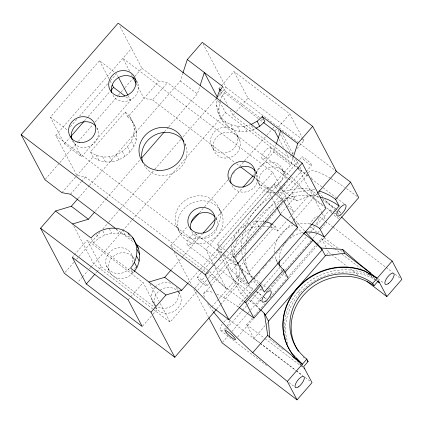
<?xml version="1.0" encoding="UTF-8"?>
<svg xmlns="http://www.w3.org/2000/svg" width="423" height="423" viewBox="0 0 423 423"><rect width="100%" height="100%" fill="white"/><g stroke="black" fill="none" stroke-linecap="round" stroke-linejoin="round"><path stroke-width="0.32" stroke-dasharray="2.12 1.59" d="M239.439 268.166L238.762 280.481L223.793 297.692A87.804 14.007 41 0 0 216.031 293.742M90.453 151.883C115.696 170.485 150.905 134.012 125.182 111.958L90.453 151.883L93.092 156.891C114.533 173.647 148.647 145.887 132.743 122.152M216.253 105.036L218.892 110.043L220.224 116.33L217.586 111.323L216.253 105.036L216.708 98.511M218.892 110.043L219.347 103.519L219.949 101.795M234.326 258.553L232.856 255.772L231.524 249.485L231.799 245.573M259.971 226.247C245.821 227.162 233.337 240.074 234.162 254.493L231.524 249.485M89.496 185.385L180.32 80.978L182.71 73.634M168.814 126.752L197.361 93.943L199.952 85.985M255.973 172.404L273.707 152.021L276.298 144.058M199.059 270.382L290.744 164.981L293.139 157.636M220.15 101.224L221.562 97.205L225.385 91.521L223.037 87.075M248.782 223.296C240.476 226.781 234.046 234.162 231.978 242.961L234.617 247.968M91.294 238.519L93.642 242.971L133.176 273.047L133.869 272.015M128.158 95.714L130.612 100.357L81.507 156.806L64.465 143.841L50.385 117.134L99.49 60.69L114.982 72.476M207.957 270.16L85.472 176.983L76.923 175.476L55.804 135.418L131.854 47.995M70.44 126.636L76.901 119.207M79.487 116.235L107.913 83.553M110.498 80.582L116.531 73.65L118.059 76.552M64.465 143.841L69.631 137.903M84.277 121.068L87.725 117.102M88.153 116.611L110.123 91.357M45.346 179.225L77.827 141.89M78.26 141.388L92.552 124.959M95.149 121.972L118.102 95.587M118.535 95.09L120.703 92.6M121.137 92.103L124.6 88.121M125.034 87.619L132.827 78.662M134.995 76.172L141.922 68.203L119.683 26.025M61.954 192.687L93.092 156.891M135.381 127.159L132.346 121.538L127.825 116.965L158.963 81.168L167.513 82.675L291.05 176.65M70.504 194.194L81.195 181.901M81.623 181.409L85.472 176.983M136.338 83.865L143.994 98.379L152.544 99.886L167.513 82.675M78.25 198.308L89.063 185.882M95.291 211.273L106.104 198.842M106.538 198.345L140.272 159.566M164.489 131.727L168.386 127.249M72.248 257.295L73.962 255.328M74.39 254.836L87.223 240.084L143.117 282.606L155.971 306.992M218.961 88.64L233.935 71.429L289.829 113.951L302.683 138.337M65.211 272.28L73.882 262.313M76.484 259.325L78.652 256.83M79.085 256.333L100.759 231.418M102.921 228.928L108.558 222.45M108.991 221.953L119.831 209.491M120.264 208.994L154.506 169.628M154.94 169.131L180.949 139.236M183.117 136.74L216.058 98.871M218.226 96.381L226.03 87.408L203.183 44.077M78.747 281.232L82.168 277.298M82.596 276.806L87.73 270.905M89.438 268.938L90.723 267.463M91.151 266.971L131.854 220.182M132.288 219.685L225.459 112.576L219.643 101.546M95.741 273.184L96.597 272.2M97.026 271.709L101.303 266.791L87.223 240.084M291.505 154.918L288.941 157.869L233.041 115.347L234.754 113.38M236.468 111.413L248.015 98.136L233.935 71.429M172.653 249.084L170.807 245.594L187.696 226.178M199.392 212.737L204.156 207.259M204.589 206.762L228.838 178.887M229.271 178.39L230.138 177.396M233.602 173.409L234.469 172.415M239.661 166.44L243.992 161.464M244.425 160.967L266.511 135.577M266.945 135.08L272.576 128.608M273.004 128.111L273.871 127.117M128.143 299.817L130.284 297.358M130.712 296.867L143.117 282.606M275.288 130.67L276.568 129.195M278.281 127.228L289.829 113.951M171.638 269.351L181.583 257.914M182.017 257.417L202.342 234.051M215.751 218.638L242.564 187.817M253.377 175.386L254.244 174.392M129.607 71.09L122.871 58.316L272.835 172.399L205.763 249.501L213.419 264.015M142.651 326.033L152.492 314.723M152.92 314.231L157.197 309.313L156.277 307.574M291.933 154.427L294.07 151.968M297.068 148.526L303.91 140.658L302.99 138.918M247.994 283.458L231.471 270.889L217.39 244.182L266.49 187.733L274.236 193.623M220.563 255.571L217.221 249.232L274.109 183.836L280.83 188.949M188.246 282.813L198.625 270.879M197.113 277.483L201.01 273.004M201.443 272.507L298.009 161.496M299.743 159.508L301.906 157.018M194.992 288.079L204.832 276.769M205.255 276.277L209.105 271.852M281.311 188.854L276.605 194.263L282.39 200.328M281.739 188.362L291.574 177.052L308.927 195.252L325.451 207.82M153.327 309.372L170.062 322.099L197.361 290.712M197.795 290.215L207.762 278.757M208.195 278.26L301.805 170.654L299.965 167.17M206.969 285.705L208.698 283.717M209.131 283.22L305.702 172.209M306.136 171.712L311.762 165.24M203.775 293.996L227.727 266.458M307.288 175L284.616 201.062A87.804 14.007 41 0 1 293.879 199.593L296.438 200.819L313.617 194.432L319.196 197.916M223.941 254.345L232.729 261.033L234.025 259.548M235.711 257.633L266.781 221.895M267.172 221.467L277.123 210.004M278.81 208.09L284.446 201.581M284.843 201.152L292.171 192.729L311.376 190.181L317.594 194.913M280.888 213.335L294.678 197.483L289.623 195.638L281.348 189.34M231.471 270.889L237.07 264.449M211.918 306.77L243.056 270.974L240.417 265.967L275.146 226.041L272.861 224.756M270.308 227.389L272.079 227.833L277.789 231.048L291.405 215.397M291.828 214.905L308.927 195.252M216.819 308.943L220.288 304.957M220.721 304.46L244.129 277.551M244.563 277.054L290.939 223.735M291.373 223.238L293.107 221.245M293.541 220.748L316.949 193.84M246.63 298.49L240.888 294.122L253.372 279.767M253.805 279.27L260.261 271.846M262.847 268.875L267.151 263.926M269.308 261.451L273.612 256.502M276.198 253.53L280.502 248.581M283.087 245.61L287.391 240.661M289.544 238.186L294.281 232.74M296.433 230.265L297.729 228.78L302.947 232.75M223.793 297.692L237.742 306.405L252.711 289.195L238.762 280.481L236.526 276.23L235.505 261.361M225.787 329.612L226.654 328.613M227.088 328.116L242.242 310.694M242.675 310.196L261.298 288.793M261.731 288.29L279.92 267.384M280.349 266.887L306.765 236.52M308.933 234.03L310.228 232.539M310.662 232.042L314.992 227.061M316.727 225.073L329.718 210.136M222.509 342.323L228.134 335.851M232.031 331.373L247.624 313.454M248.058 312.957L250.22 310.466M250.654 309.969L262.345 296.528M266.241 292.044L284.864 270.641M285.298 270.144L311.28 240.275M313.009 238.281L317.34 233.306M317.773 232.809L320.808 229.324M321.237 228.827L326.868 222.355M260.002 309.684L256.021 305.639L261.192 299.695M269.8 289.797L284.441 272.967M259.669 342.826L253.911 338.442L246.651 324.674L252.277 318.207M254.006 316.219L267.849 300.298M270.017 297.813L316.309 244.594M316.742 244.092L321.501 238.625L334.07 248.185M237.647 336.925L253.234 319.005M289.179 277.689L316.89 245.826M317.324 245.329L323.822 237.863M253.911 338.442L266.458 324.018M266.892 323.521L267.754 322.527M326.598 254.879L328.766 252.394L326.345 247.804M93.642 242.971C103.064 231.984 121.946 229.203 132.584 239.873M217.586 111.323C221.261 121.227 228.875 130.31 239.994 131.368C245.181 131.59 250.633 131.188 255.27 128.661M223.259 121.951L220.621 116.944C227.431 125.848 240.042 128.618 250.331 124.716M252.409 222.202L256.084 221.25L264.121 221.493M263.085 226.22L265.575 226.199L269.715 227.241M232.729 261.033L236.103 262.265M322.543 200.01L335.413 208.798M335.936 209.179L337.506 210.31M339.066 211.437L341.15 212.938M256.37 291.828L262.112 295.968M264.201 297.475L266.289 298.982M237.742 306.405L238.784 307.156M248.015 98.136L301.821 139.067M302.345 139.463L303.91 140.658M226.03 87.408L335.413 170.617M225.385 91.521L260.758 118.435M261.277 118.831L263.36 120.412M221.055 90.231L259.711 119.635M260.23 120.032L262.842 122.02M225.459 112.576L297.099 167.074M297.623 167.471L307.939 175.323M311.005 177.655L312.031 178.432M270.419 147.68L296.639 167.624M297.163 168.021L307.648 176M311.317 178.792L335.962 197.541M336.486 197.938L344.354 203.923M180.32 80.978L197.361 93.943M273.707 152.021L290.744 164.981M322.257 198.461L336.766 209.496M338.775 211.024L341.266 212.922M262.429 158.948L287.598 178.099M288.121 178.495L323.775 205.62M326.921 208.01L332.69 212.399M333.213 212.801L335.836 214.794M141.922 68.203L158.963 81.168M319.571 216.909L324.816 220.896M325.34 221.298L332.679 226.881M333.16 227.14L385.639 267.167M386.12 267.426L392.454 272.354M395.034 274.21L399.751 277.8M152.544 99.886L234.548 162.268M236.653 163.87L239.804 166.271M255.577 178.263L276.076 193.861M274.754 194.02L283.019 200.301M316.822 232.169L310.53 227.378A6.932 2.607 -52.7 0 0 314.231 225.861M324.161 237.752L338.321 248.523M340.415 250.115L342.514 251.711M378.167 278.836L383.936 283.225M334.593 248.581L339.828 252.563M341.921 254.154L360.771 268.494M368.1 274.072L374.905 279.249M375.428 279.645L376.999 280.84M125.964 96.825L130.612 100.357M328.766 252.394L331.383 254.387M331.907 254.783L347.087 266.337M350.228 268.721L358.609 275.098M50.385 117.134L67.426 130.099M217.39 244.182L226.168 250.86M226.68 251.251L234.427 257.147M217.221 249.232L223.423 253.953M195.606 233.808L221.826 253.752M223.92 255.344L238.08 266.115M241.75 268.906L260.103 282.871M260.626 283.267L266.395 287.656M266.918 288.052L269.017 289.649M55.804 135.418L218.675 259.32M219.193 259.711L222.805 262.461M236.526 276.23L253.758 289.343M256.37 291.331L262.635 296.095M263.159 296.491L266.289 298.876M187.616 245.076L213.308 264.624M213.832 265.02L251.061 293.34M253.684 295.333L261.023 300.922M249.237 300.473L256.021 305.639M170.807 245.594L205.943 272.317M206.466 272.719L243.696 301.039M283.22 349.493L269.747 339.246L268.88 337.602M246.651 324.674L264.449 338.215M264.972 338.612L300.055 365.298M300.579 365.694L303.196 367.687M116.24 228.986L134.112 242.585M260.193 343.222L295.793 370.305M296.317 370.707L302.604 375.481M305.221 377.475L310.456 381.456M229.747 320.169L259.632 342.905M260.161 343.302L295.814 370.426M296.338 370.823L302.63 375.613M220.706 330.638L267.373 366.138M288.872 382.492L294.112 386.485M101.303 266.791L157.197 309.313M152.803 308.975L93.716 264.021L73.819 226.284M239.508 265.052L240.417 265.967M242.152 270.059L243.056 270.974M296.872 360.904L301.514 365.599M301.98 366.064L302.91 367.005M287.28 205.462L293.953 212.457L280.793 187.495M209.533 271.36L226.887 289.559L213.726 264.592M232.856 255.772L234.374 258.58M281.602 132.336L293.541 154.977M295.682 159.043L299.664 166.588M311.376 190.181L313.617 194.432M278.059 129.782L279.291 132.108M280.518 134.44L290.342 153.068M292.182 156.563L298.321 168.206M298.627 168.788L321.956 213.039M322.263 213.62L325.641 220.023M279.143 139.289L283.431 147.416M285.573 151.482L288.941 157.869M321.501 238.625L326.043 247.228M282.686 169.845A13.864 12.653 -27.8 0 1 267.125 187.733A13.864 12.653 -27.8 0 1 259.569 167.122A13.864 12.653 -27.8 0 1 282.686 169.845L285.324 174.852M292.171 192.729L296.438 200.819M251.532 125.673L253.589 129.565M272.835 172.399L280.486 186.913M244.208 126.303L246.847 131.31M274.109 183.836L277.451 190.176M277.752 190.752L282.918 200.544M220.494 91.542L227.838 105.475M230.286 110.123L233.041 115.347M237.356 126.361L239.994 131.368M219.511 93.309L221.562 97.205M266.49 187.733L271.392 197.023M271.698 197.604L276.594 206.889M237.012 135.101A13.864 12.653 -27.8 0 1 221.456 152.989A13.864 12.653 -27.8 0 1 213.895 132.378A13.864 12.653 -27.8 0 1 237.012 135.101L239.651 140.113A13.864 12.653 -27.8 0 1 224.095 157.996A13.864 12.653 -27.8 0 1 216.539 137.385A13.864 12.653 -27.8 0 1 239.651 140.113M255.947 171.96L257.121 174.186M230.852 124.727L233.491 129.739M217.586 100.182L219.347 103.519M256.898 179.955L259.542 184.962M225.142 121.517L227.786 126.525M275.146 226.041L277.789 231.048M270.027 223.941L270.905 225.607M271.201 226.168L272.079 227.833M262.937 221.192L263.524 222.308M263.815 222.863L265.575 226.199M298.442 291.278L299.59 293.451M256.084 221.25L258.723 226.257M275.928 259.183L277.467 262.101M211.23 145.211L213.869 150.218M249.639 223.556L251.986 228.002M243.183 226.31L244.357 228.536M244.647 229.092L245.821 231.318M238.012 230.963L239.481 233.745M234.194 236.642L235.955 239.984M236.246 240.539L236.832 241.649M184.925 143.815L185.803 145.486M219.246 208.914A23.106 21.092 -27.8 0 1 193.316 238.725A23.106 21.092 -27.8 0 1 180.721 204.372A23.106 21.092 -27.8 0 1 219.246 208.914L221.885 213.922A23.106 21.092 -27.8 0 1 195.955 243.733A23.106 21.092 -27.8 0 1 183.36 209.38A23.106 21.092 -27.8 0 1 221.885 213.922M244.473 263.455L247.994 270.133M215.825 218.083L216.999 220.309M136.365 80.656L137.835 83.437M131.442 74.575L132.362 76.314M220.864 256.148L240.888 294.122M129.708 116.531L132.346 121.538M99.49 60.69L108.975 78.689M110.202 81.01L111.423 83.331M134.075 128.439L136.714 133.446M125.182 111.958L127.825 116.965M133.62 134.963L136.259 139.971M176.275 225.76L178.913 230.768M131.405 141.282L134.049 146.289M127.587 146.961L130.226 151.968M122.416 151.614L125.06 156.621M174.186 251.997L191.682 285.181M193.834 289.258L208.259 316.621M116.256 154.924L118.895 159.931M96.83 127.894L97.713 129.56M109.515 156.669L112.158 161.676M178.77 291.986L180.531 295.323M102.662 156.727L105.301 161.734M96.158 155.098L98.802 160.106M129.306 235.262L130.776 238.043M122.427 229.826L125.065 234.834M149.858 283.78L159.043 301.197M160.264 303.518L170.062 322.099M73.242 141.129L81.507 156.806M132.219 255.571L134.858 260.579A13.864 12.653 -27.8 0 0 114.749 255.222A13.864 12.653 -27.8 0 0 112.407 275.489A13.864 12.653 -27.8 0 0 133.599 271.497M116.219 228.748L118.562 233.2M152.106 300.42L154.744 305.427A13.864 12.653 -27.8 0 1 159.127 290.918M131.416 269.705L133.176 273.047M109.361 228.806L111.709 233.258M102.916 231.106L104.973 235.003M96.756 234.421L98.808 238.313M106.437 265.681L109.076 270.688M287.857 343.984L285.604 333.366A57.766 52.732 -27.8 0 1 309.673 284.177M339.098 214.519A87.804 14.007 41 0 1 337.686 213.092M337.221 212.616A87.804 14.007 41 0 1 335.836 211.188M335.381 210.717A87.804 14.007 41 0 1 324.89 199.312M322.664 196.706A87.804 14.007 41 0 1 319.397 192.735M308.658 172.806A87.804 14.007 41 0 1 330.617 178.384M331.135 178.686A87.804 14.007 41 0 1 344.507 187.278M346.527 188.679A87.804 14.007 41 0 1 357.647 196.785M338.696 218.654A6.932 1.105 41 0 1 332.314 213.562M331.928 213.171A6.932 1.105 41 0 1 329.808 209.961A6.932 1.105 41 0 1 333.678 212.039M335.048 213.129A6.932 1.105 41 0 1 335.962 213.916M338.765 216.655A6.932 1.105 41 0 1 339.595 217.649M304.19 358.186A50.834 46.403 -27.8 0 1 303.275 357.271M303.101 366.307A57.766 52.732 -27.8 0 1 301.557 365.054M301.049 364.621A57.766 52.732 -27.8 0 1 300.06 363.732M285.636 339.066A57.766 52.732 -27.8 0 1 311.127 280.195A57.766 52.732 -27.8 0 1 376.417 279.18M376.941 279.54A57.766 52.732 -27.8 0 1 377.972 280.285M310.725 283.415A57.766 52.732 -27.8 0 1 375.957 280.29M262.218 290.442A57.766 52.732 -27.8 0 1 259.754 288.206M257.443 285.811A57.766 52.732 -27.8 0 1 251.976 278.429M251.637 277.863A57.766 52.732 -27.8 0 1 245.118 256.581M245.012 254.049A57.766 52.732 -27.8 0 1 245.541 245.694M246.234 241.893A57.766 52.732 -27.8 0 1 318.693 196.616M277.287 262.202A27.728 25.311 -27.8 0 1 274.834 255.09M274.548 252.679A27.728 25.311 -27.8 0 1 292.98 225.279M296.74 224.079A27.728 25.311 -27.8 0 1 310.789 224.121M286.503 276.922A27.728 25.311 -27.8 0 1 280.544 267.944M279.164 261.44A27.728 25.311 -27.8 0 1 284.267 244.309M284.653 243.791A27.728 25.311 -27.8 0 1 303.291 232.433M258.696 283.764A57.766 52.732 -27.8 0 1 253.054 278.138M252.626 277.631A57.766 52.732 -27.8 0 1 243.098 259.066M242.934 258.421A57.766 52.732 -27.8 0 1 241.649 250.564M241.491 247.376A57.766 52.732 -27.8 0 1 243.511 232.058M245.197 227.056A57.766 52.732 -27.8 0 1 272.28 196.468M276.399 194.363A57.766 52.732 -27.8 0 1 315.172 189.938M304.565 230.926A87.804 14.007 41 0 1 293.615 217.93M260.161 309.366A87.804 14.007 41 0 1 250.146 299.008M248.079 296.766A87.804 14.007 41 0 1 236.991 264.994M213.129 311.323A87.804 14.007 41 0 1 207.593 303.471M204.367 297.11A87.804 14.007 41 0 1 213.039 292.526M319.074 218.527A6.932 2.607 -52.7 0 1 314.638 225.501M309.974 224.967A6.932 2.607 -52.7 0 1 317.758 216.021M229.382 320.666A6.932 2.607 -52.7 0 1 227.14 326.085M225.628 327.947A6.932 2.607 -52.7 0 1 220.341 330.368A6.932 2.607 -52.7 0 1 222.265 323.923M223.778 322.062A6.932 2.607 -52.7 0 1 227.928 319.28M178.961 292.415A13.864 12.653 -27.8 0 1 174.276 311.154A13.864 12.653 -27.8 0 1 155.273 306.643M160.084 290.189A13.864 12.653 -27.8 0 1 178.263 291.558M178.067 290.834A13.864 12.653 -27.8 0 1 172.796 305.38A13.864 12.653 -27.8 0 1 156.938 306.331M156.013 305.692A13.864 12.653 -27.8 0 1 154.77 287.587M155.172 287.148A13.864 12.653 -27.8 0 1 172.568 284.113M176.322 287.407A13.864 12.653 -27.8 0 1 177.887 290.315M275.659 192.201A13.864 12.653 -27.8 0 1 258.924 182.45A13.864 12.653 -27.8 0 1 272.349 167.022A13.864 12.653 -27.8 0 1 285.959 180.357M284.631 184.745A13.864 12.653 -27.8 0 1 280.941 189.361M279.984 190.091A13.864 12.653 -27.8 0 1 278.969 190.747M129.549 268.404A13.864 12.653 -27.8 0 1 107.03 267.024A13.864 12.653 -27.8 0 1 118.847 247.778A13.864 12.653 -27.8 0 1 132.008 264.407M135.312 267.204A13.864 12.653 -27.8 0 1 134.646 269.414M255.931 171.817A13.864 12.653 -27.8 0 1 250.242 190.376A13.864 12.653 -27.8 0 1 231.582 184.904M136.264 80.529A13.864 12.653 -27.8 0 1 131.579 99.273A13.864 12.653 -27.8 0 1 112.576 94.757M96.867 127.762A13.864 12.653 -27.8 0 1 90.506 145.919A13.864 12.653 -27.8 0 1 72.174 140.277M215.809 217.94A13.864 12.653 -27.8 0 1 210.12 236.499A13.864 12.653 -27.8 0 1 191.46 231.027M185.089 143.794A23.106 21.092 -27.8 0 1 174.033 172.632A23.106 21.092 -27.8 0 1 144.116 165.118M303.317 159.154A6.472 1.031 41 0 0 311.582 165.441A6.472 1.031 41 0 0 305.602 158.789A6.472 1.031 41 0 0 303.317 159.154M198.524 279.619A6.472 1.031 41 0 0 206.789 285.906A6.472 1.031 41 0 0 200.809 279.259A6.472 1.031 41 0 0 198.524 279.619M265.321 158.065A6.932 2.607 -52.7 0 0 270.916 148.15A6.932 2.607 -52.7 0 0 263.037 153.729A6.932 2.607 -52.7 0 0 265.321 158.065M190.509 244.193A6.932 2.607 -52.7 0 0 196.103 234.279A6.932 2.607 -52.7 0 0 188.224 239.852A6.932 2.607 -52.7 0 0 190.509 244.193"/><path stroke-width="0.63" d="M187.812 283.31L181.758 290.268L165.98 295L130.538 268.039C139.521 258.194 139.146 241.237 128.132 233.036C116.822 224.65 100.04 227.574 90.998 237.964L55.556 210.998L40.582 228.209L64.344 273.274L174.773 357.282L216.386 309.446M134.218 271.497C140.637 263.624 141.488 251.685 135.693 243.23M182.91 73.02L187.299 59.553L202.268 42.342L312.692 126.345L336.454 171.415L317.382 193.343M200.153 85.372L204.335 72.518L217.195 96.899M276.494 143.45L280.682 130.591M293.34 157.023L297.723 143.556L312.692 126.345M216.708 98.511L218.924 92.198L222.741 86.514L187.299 59.553M377.2 278.244L364.679 270.905A57.766 52.732 -27.8 0 0 296.946 288.438A57.766 52.732 -27.8 0 0 292.372 354.019L302.345 364.293L306.818 359.095A50.834 46.403 -27.8 0 1 302.265 292.711A50.834 46.403 -27.8 0 1 372.689 283.373L392.169 261.033A87.804 14.007 41 0 1 341.483 216.909M115.188 228.187L70.504 194.194L61.954 192.687L44.912 179.722L21.15 134.657L118.16 23.138L302.207 163.146L325.969 208.211L228.959 319.735L211.918 306.77L194.564 288.571L136.211 244.182M70.927 136.418L83.849 121.56M110.985 90.363L113.57 87.397L112.344 85.071M55.556 210.998L71.334 206.265L77.821 198.805M72.597 223.963L88.375 219.23L94.429 212.267M141.568 158.075L164.061 132.225M86.329 284.002L72.248 257.295L128.143 299.817L142.228 326.524L86.329 284.002L94.884 274.167M191.164 222.197L198.524 213.731M148.938 282.041L164.716 277.303L171.204 269.848M203.209 233.057L214.889 219.632M242.998 187.315L252.943 175.883M174.773 357.282L151.011 312.211L165.98 295M228.959 319.735L205.197 274.664L302.207 163.146M237.499 263.957L280.571 214.44L276.901 207.471M297.612 227.405L248.513 283.849L234.427 257.147L283.532 200.698L297.612 227.405L280.571 214.44M277.61 262.783A27.728 25.311 -27.8 0 0 283.743 269.726L288.364 278.493L253.932 318.075L245.789 302.63L260.764 285.425A57.766 52.732 -27.8 0 1 259.204 284.187M350.588 182.165L358.725 197.604L324.293 237.187L319.672 228.425L339.135 206.049L335.613 199.376L350.588 182.165L335.413 170.617M283.743 269.726L264.28 292.097L260.764 285.425M284.875 272.47L312.861 240.296L303.465 233.147M269.615 337.305L268.505 321.142L325.393 255.741L344.602 253.197L376.74 277.953L364.88 271.286A57.766 52.732 -27.8 0 0 297.152 288.824A57.766 52.732 -27.8 0 0 292.573 354.405L294.736 356.594M306.818 359.095L308.113 361.549L303.619 366.715L312.026 382.651L297.057 399.862L287.339 381.435L252.753 352.623L267.727 335.413L264.46 313.464L260.642 309.842M292.542 356.584L295.651 358.953L296.401 358.091L297.327 359.222M287.339 381.435L302.313 364.224L267.727 335.413M298.432 351.317A50.834 46.403 -27.8 0 1 308.954 289.781A50.834 46.403 -27.8 0 1 373.985 285.826L378.474 280.666L386.881 296.602L401.85 279.397L392.169 261.033M250.945 124.558L257.11 121.248L262.276 116.595L297.723 143.556M255.83 128.365L259.748 126.255L264.92 121.602L262.276 116.595M305.374 231.809A87.804 14.007 41 0 0 317.53 244.446L321.348 248.068L342.582 249.364L359.867 264.412L370.506 272.904L369.76 273.76L369.966 274.141M265.3 221.789L269.44 222.826L272.29 224.433M239.307 307.532L253.932 318.075M220.531 89.829L218.961 88.64L220.187 90.961M263.365 122.416L274.86 131.162L278.53 138.125M240.856 167.069L254.524 177.464M378.046 281.639L379.621 282.834A57.766 52.732 -27.8 0 0 377.559 281.348M113.57 87.397L124.928 96.037M366.984 281.469L386.881 296.602M244.219 301.435L245.789 302.63M21.15 134.657L205.197 274.664M71.334 206.265L88.375 219.23M164.716 277.303L181.758 290.268M297.057 399.862L222.075 342.82L208.872 317.789M40.582 228.209L151.011 312.211M295.651 358.953L301.964 363.912L297.792 359.693M237.25 262.762L238.154 263.677M303.836 367.941L304.766 368.882M312.861 240.296L322.152 249.739L325.393 255.741M263.984 313.734L265.311 315.082L322.152 249.739L321.348 248.068M138.332 248.238L132.658 237.61M372.689 283.373L373.985 285.826M342.582 249.364L344.602 253.197M257.11 121.248L259.748 126.255M296.946 288.438L297.152 288.824M264.46 313.464L268.505 321.142M132.97 77.478L136.032 83.283M118.673 77.716L127.857 95.133M137.026 249.517L139.664 254.524M128.132 233.036L129.015 234.707M136.571 256.042L139.209 261.049M70.794 136.486L72.322 139.389M134.355 262.36L136.999 267.368M308.113 361.549A50.834 46.403 -27.8 0 1 307.098 360.756M311.402 224.29A27.728 25.311 -27.8 0 1 319.672 228.425M319.984 196.922A57.766 52.732 -27.8 0 1 339.135 206.049M279.989 266.226A27.728 25.311 -27.8 0 1 279.164 261.44M304.571 232.238A27.728 25.311 -27.8 0 1 324.293 237.187M319.011 190.953A57.766 52.732 -27.8 0 1 335.613 199.376M252.753 352.623A87.804 14.007 41 0 1 213.483 311.783M231.011 183.238A13.864 12.653 -27.8 0 1 238.487 167.957A13.864 12.653 -27.8 0 1 255.217 170.844M111.72 92.489A13.864 12.653 -27.8 0 1 118.932 77.356A13.864 12.653 -27.8 0 1 135.566 79.677M71.751 139.146A13.864 12.653 -27.8 0 1 78.81 123.474A13.864 12.653 -27.8 0 1 95.804 126.218M191.043 229.895A13.864 12.653 -27.8 0 1 198.101 214.223A13.864 12.653 -27.8 0 1 215.096 216.967M142.831 162.332A23.106 21.092 -27.8 0 1 154.897 135.037A23.106 21.092 -27.8 0 1 183.883 141.647M340.304 215.106A6.932 2.607 -52.7 0 0 345.898 205.192A6.932 2.607 -52.7 0 0 338.014 210.77A6.932 2.607 -52.7 0 0 340.304 215.106M388.404 283.537A6.932 2.607 -52.7 0 0 393.998 273.623A6.932 2.607 -52.7 0 0 386.12 279.201A6.932 2.607 -52.7 0 0 388.404 283.537M298.58 386.796A6.932 2.607 -52.7 0 0 304.174 376.882A6.932 2.607 -52.7 0 0 296.296 382.455A6.932 2.607 -52.7 0 0 298.58 386.796M265.491 301.229A6.932 2.607 -52.7 0 0 271.085 291.32A6.932 2.607 -52.7 0 0 263.201 296.893A6.932 2.607 -52.7 0 0 265.491 301.229M226.437 332.896A6.932 1.105 41 0 0 235.288 339.632A6.932 1.105 41 0 0 228.88 332.504A6.932 1.105 41 0 0 226.437 332.896M238.921 187.061A13.864 12.653 -27.8 0 0 254.482 169.179A13.864 12.653 -27.8 0 0 231.365 166.451A13.864 12.653 -27.8 0 0 238.921 187.061M119.635 96.317A13.864 12.653 -27.8 0 0 135.191 78.429A13.864 12.653 -27.8 0 0 112.079 75.706A13.864 12.653 -27.8 0 0 119.635 96.317M198.799 233.184A13.864 12.653 -27.8 0 0 214.361 215.302A13.864 12.653 -27.8 0 0 191.244 212.573A13.864 12.653 -27.8 0 0 198.799 233.184M79.513 142.44A13.864 12.653 -27.8 0 0 95.069 124.552A13.864 12.653 -27.8 0 0 71.958 121.829A13.864 12.653 -27.8 0 0 79.513 142.44M157.234 170.289A23.106 21.092 -27.8 0 0 183.164 140.478A23.106 21.092 -27.8 0 0 144.634 135.936A23.106 21.092 -27.8 0 0 157.234 170.289"/></g></svg>
